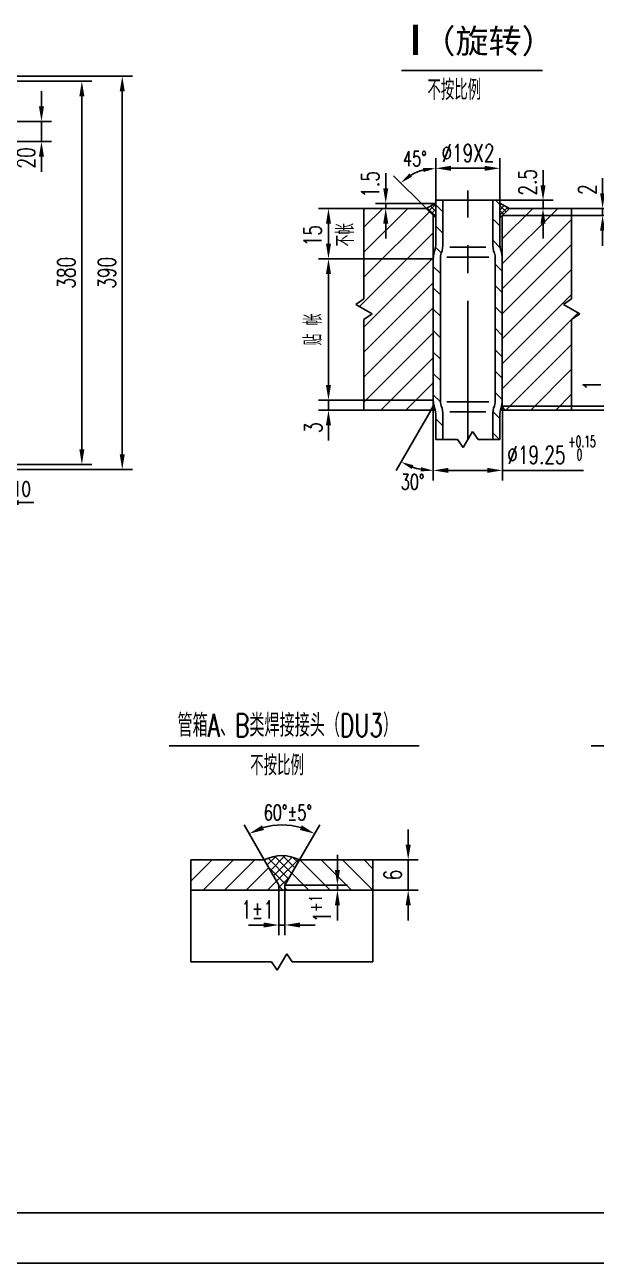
# Model space of a CAD drawing. Extents: x -330 to 591, y 748 to 1407.
# Drawn here: x 57.7 to 170.9, y 748.1 to 993.6 of the extents above; entities that cross this region are included whole.
import ezdxf

# ---------------------------------------------------------------- set-up
doc = ezdxf.new("R2010")
doc.units = 0
doc.header["$LTSCALE"] = 11
doc.header["$MEASUREMENT"] = 0
doc.linetypes.add('CENTER', pattern=[2, 1.25, -0.25, 0.25, -0.25])
doc.layers.get('0').update_dxf_attribs({"color": 1, "linetype": 'CONTINUOUS'})
doc.layers.get('DEFPOINTS').update_dxf_attribs({"linetype": 'CONTINUOUS'})
doc.layers.add('1', color=1, linetype='CONTINUOUS')
doc.layers.add('6', color=1, linetype='CENTER')
doc.styles.add('HZTXT', font='romans.shx', dxfattribs={"width": 0.7, "bigfont": 'hzj.shx'})
doc.styles.get("Standard").update_dxf_attribs({"font": 'SimSun.ttf', "width": 0.7})
doc.dimstyles.get("Standard").update_dxf_attribs({"dimtxt": 0.18, "dimasz": 0.18, "dimexe": 0.18, "dimexo": 0.0625, "dimgap": 0.09, "dimtad": 0, "dimtih": 1, "dimtoh": 1, "dimdec": 4, "dimzin": 0, "dimdsep": 46, "dimtxsty": 'Standard', "dimcen": 0.09, "dimadec": 0, "dimazin": 0, "dimtfac": 1, "dimtdec": 4, "dimtofl": 0, "dimtmove": 0, "dimatfit": 3, "dimfxl": 0, "dimtolj": 1, "dimtzin": 0, "dimarcsym": 0})
doc.dimstyles.new('STANDARD$2', dxfattribs={"dimtxt": 3.5, "dimasz": 3, "dimexe": 2, "dimexo": 0, "dimgap": 1.3, "dimtad": 1, "dimtih": 1, "dimtoh": 1, "dimdec": 4, "dimlfac": 4, "dimdsep": 46, "dimtxsty": 'HZTXT', "dimcen": 0.1, "dimclrd": 4, "dimclre": 4, "dimclrt": 256, "dimadec": 0, "dimazin": 0, "dimtfac": 0.571429, "dimtdec": 4, "dimtix": 1, "dimtmove": 2, "dimatfit": 3, "dimfxl": 0, "dimtvp": 2, "dimtolj": 1, "dimtzin": 0, "dimlwd": -1, "dimlwe": -1, "dimarcsym": 0})

# ---------------------------------------------------------------- blocks, each defined once
blk = doc.blocks.new('*D103')
at = {"layer": '1', "color": 4, "lineweight": -2}
for p, q in [((133.62, 831.02), (133.62, 834.02)), ((126.69, 828.02), (135.62, 828.02)), ((133.62, 828.02), (133.62, 822.02)), ((126.69, 822.02), (135.62, 822.02)), ((133.62, 819.02), (133.62, 816.02))]:
    blk.add_line(p, q, dxfattribs=at)
at = {"layer": '1', "color": 4}
for points in [[(133.12, 831.02), (134.12, 831.02), (133.62, 828.02)], [(133.12, 819.02), (134.12, 819.02), (133.62, 822.02)]]:
    blk.add_solid(points, dxfattribs=at)
at = {"layer": 'DEFPOINTS', "color": 0}
for p in [(126.64, 828.02), (126.64, 822.02), (133.62, 822.02)]:
    blk.add_point(p, dxfattribs=at)
at = {"layer": '1', "color": 4, "insert": (130.57, 825.02), "char_height": 3.5, "attachment_point": 5, "rotation": 90, "style": 'HZTXT'}
blk.add_mtext('\\A1;6', dxfattribs=at)
blk = doc.blocks.new('*D102')
at = {"layer": '1', "color": 4, "lineweight": -2}
for p, q in [((119.6, 826.02), (119.6, 829.02)), ((109.26, 823.02), (121.6, 823.02)), ((119.6, 823.02), (119.6, 822.02)), ((118.49, 822.02), (121.6, 822.02)), ((119.6, 819.02), (119.6, 816.02))]:
    blk.add_line(p, q, dxfattribs=at)
at = {"layer": '1', "color": 4}
for points in [[(119.1, 826.02), (120.1, 826.02), (119.6, 823.02)], [(119.1, 819.02), (120.1, 819.02), (119.6, 822.02)]]:
    blk.add_solid(points, dxfattribs=at)
at = {"layer": 'DEFPOINTS', "color": 0}
for p in [(109.21, 823.02), (118.44, 822.02), (119.6, 822.02)]:
    blk.add_point(p, dxfattribs=at)
at = {"layer": '1', "color": 4, "insert": (116.57, 816.67), "char_height": 3.5, "attachment_point": 5, "rotation": 90, "style": 'HZTXT'}
blk.add_mtext('\\A1;1', dxfattribs=at)
blk = doc.blocks.new('*D101')
at = {"layer": '1', "color": 4, "lineweight": -2}
for p, q in [((108.01, 821.97), (108.01, 813.11)), ((109.21, 821.97), (109.21, 813.11)), ((105.01, 815.11), (102.01, 815.11)), ((108.01, 815.11), (109.21, 815.11)), ((112.21, 815.11), (115.21, 815.11))]:
    blk.add_line(p, q, dxfattribs=at)
at = {"layer": '1', "color": 4}
for points in [[(105.01, 815.61), (105.01, 814.61), (108.01, 815.11)], [(112.21, 815.61), (112.21, 814.61), (109.21, 815.11)]]:
    blk.add_solid(points, dxfattribs=at)
at = {"layer": 'DEFPOINTS', "color": 0}
for p in [(108.01, 822.02), (109.21, 822.02), (109.21, 815.11)]:
    blk.add_point(p, dxfattribs=at)
at = {"layer": '1', "color": 4, "insert": (103.79, 818.16), "char_height": 3.5, "attachment_point": 5, "style": 'HZTXT'}
blk.add_mtext('\\A1;1%%P1', dxfattribs=at)
blk = doc.blocks.new('*D97')
at = {"layer": '1', "color": 4}
for p, q in [((105.1, 828.06), (101.12, 834.96)), ((112.12, 828.06), (116.11, 834.96))]:
    blk.add_line(p, q, dxfattribs=at)
blk.add_arc((108.61, 821.98), 12.99, 73.2647, 106.7353, dxfattribs=at)
for points in [[(105.07, 833.96), (104.67, 834.87), (102.12, 833.22)], [(112.55, 834.87), (112.15, 833.96), (115.11, 833.22)]]:
    blk.add_solid(points, dxfattribs=at)
at = {"layer": 'DEFPOINTS', "color": 0}
for p in [(106.36, 834.77), (105.12, 828.02), (112.1, 828.02), (108.01, 823.02), (109.21, 823.02)]:
    blk.add_point(p, dxfattribs=at)
at = {"layer": '1', "color": 4, "insert": (109.78, 837.42), "char_height": 3, "attachment_point": 5, "style": 'HZTXT'}
blk.add_mtext('\\A1;60%%D%%P5%%D', dxfattribs=at)
blk = doc.blocks.new('*D85')
at = {"layer": '1', "color": 4}
for p, q in [((138.11, 917.16), (131.21, 905.2)), ((138.6, 917.95), (138.6, 903.22))]:
    blk.add_line(p, q, dxfattribs=at)
blk.add_arc((138.6, 918), 12.78, 251.223, 258.777, dxfattribs=at)
for points in [[(134.31, 905.52), (134.66, 906.28), (132.21, 906.93)], [(136.15, 905.88), (136.07, 905.05), (138.6, 905.22)]]:
    blk.add_solid(points, dxfattribs=at)
at = {"layer": 'DEFPOINTS', "color": 0}
for p in [(138.6, 955.8), (138.14, 917.2), (138.6, 918), (138.6, 918), (136.38, 905.42)]:
    blk.add_point(p, dxfattribs=at)
at = {"layer": '1', "color": 4, "insert": (134.5, 902.98), "char_height": 3, "attachment_point": 5, "style": 'HZTXT'}
blk.add_mtext('\\A1;30°', dxfattribs=at)
blk = doc.blocks.new('*D83')
at = {"layer": '1', "color": 4, "lineweight": -2}
for p, q in [((138.55, 947.2), (115.83, 947.2)), ((117.83, 922.2), (117.83, 944.2)), ((138.55, 919.2), (115.83, 919.2))]:
    blk.add_line(p, q, dxfattribs=at)
at = {"layer": '1', "color": 4}
for points in [[(117.33, 944.2), (118.33, 944.2), (117.83, 947.2)], [(117.33, 922.2), (118.33, 922.2), (117.83, 919.2)]]:
    blk.add_solid(points, dxfattribs=at)
at = {"layer": 'DEFPOINTS', "color": 0}
for p in [(117.83, 947.2), (138.6, 947.2), (138.6, 919.2)]:
    blk.add_point(p, dxfattribs=at)
at = {"layer": '1', "color": 4, "insert": (114.78, 933.2), "char_height": 3.5, "attachment_point": 5, "rotation": 90, "style": 'HZTXT'}
blk.add_mtext('\\A1;贴 帐', dxfattribs=at)
blk = doc.blocks.new('*D82')
at = {"layer": '1', "color": 4}
for p, q in [((51.45, 982.44), (70.98, 982.44)), ((68.98, 979.44), (68.98, 909.44)), ((51.45, 906.44), (70.98, 906.44))]:
    blk.add_line(p, q, dxfattribs=at)
for points in [[(68.48, 979.44), (69.48, 979.44), (68.98, 982.44)], [(68.48, 909.44), (69.48, 909.44), (68.98, 906.44)]]:
    blk.add_solid(points, dxfattribs=at)
at = {"layer": 'DEFPOINTS', "color": 0}
for p in [(51.45, 982.44), (51.45, 906.44), (68.98, 906.44)]:
    blk.add_point(p, dxfattribs=at)
at = {"layer": '1', "color": 4, "insert": (65.93, 944.44), "char_height": 3.5, "attachment_point": 5, "rotation": 90, "style": 'HZTXT'}
blk.add_mtext('\\A1;380', dxfattribs=at)
blk = doc.blocks.new('*D81')
at = {"layer": '1', "color": 4}
for p, q in [((53.45, 983.44), (78.98, 983.44)), ((76.98, 980.44), (76.98, 908.44)), ((53.45, 905.44), (78.98, 905.44))]:
    blk.add_line(p, q, dxfattribs=at)
for points in [[(76.48, 980.44), (77.48, 980.44), (76.98, 983.44)], [(76.48, 908.44), (77.48, 908.44), (76.98, 905.44)]]:
    blk.add_solid(points, dxfattribs=at)
at = {"layer": 'DEFPOINTS', "color": 0}
for p in [(53.45, 983.44), (53.45, 905.44), (76.98, 905.44)]:
    blk.add_point(p, dxfattribs=at)
at = {"layer": '1', "color": 4, "insert": (73.93, 944.44), "char_height": 3.5, "attachment_point": 5, "rotation": 90, "style": 'HZTXT'}
blk.add_mtext('\\A1;390', dxfattribs=at)
blk = doc.blocks.new('*D80')
at = {"layer": '1', "color": 4, "lineweight": -2}
for p, q in [((117.83, 922.2), (117.83, 925.2)), ((117.83, 919.2), (117.83, 917.2)), ((124.81, 917.2), (115.83, 917.2)), ((117.83, 914.2), (117.83, 911.2))]:
    blk.add_line(p, q, dxfattribs=at)
at = {"layer": '1', "color": 4}
for points in [[(117.33, 922.2), (118.33, 922.2), (117.83, 919.2)], [(117.33, 914.2), (118.33, 914.2), (117.83, 917.2)]]:
    blk.add_solid(points, dxfattribs=at)
at = {"layer": 'DEFPOINTS', "color": 0}
for p in [(138.6, 919.2), (117.83, 917.2), (124.86, 917.2)]:
    blk.add_point(p, dxfattribs=at)
at = {"layer": '1', "color": 4, "insert": (114.81, 913.72), "char_height": 3.5, "attachment_point": 5, "rotation": 90, "style": 'HZTXT'}
blk.add_mtext('\\A1;3', dxfattribs=at)
blk = doc.blocks.new('_DOTSMALL')
at = {"color": 0, "linetype": 'ByBlock', "const_width": 0.5}
blk.add_lwpolyline([(-0.0625, 0, 1), (0.0625, 0, 1)], format="xyb", close=True, dxfattribs=at)
blk = doc.blocks.new('*D79')
at = {"layer": '1', "color": 4, "lineweight": -2}
for p, q in [((51.45, 906.44), (51.45, 897.37)), ((53.45, 905.44), (53.45, 897.37)), ((51.45, 898.87), (48.45, 898.87)), ((53.45, 898.87), (51.45, 898.87)), ((56.45, 898.87), (59.45, 898.87))]:
    blk.add_line(p, q, dxfattribs=at)
at = {"layer": '1', "color": 4}
blk.add_solid([(56.45, 899.37), (56.45, 898.37), (53.45, 898.87)], dxfattribs=at)
at = {"layer": 'DEFPOINTS', "color": 0}
for p in [(51.45, 906.44), (53.45, 905.44), (51.45, 898.87)]:
    blk.add_point(p, dxfattribs=at)
at = {"layer": '1', "color": 4, "lineweight": -2, "xscale": 3, "yscale": 3, "zscale": 3}
blk.add_blockref('_DOTSMALL', (51.45, 898.87), dxfattribs=at)
at = {"layer": '1', "color": 4, "insert": (57.05, 901.57), "char_height": 3, "attachment_point": 5, "style": 'HZTXT'}
blk.add_mtext('\\A1;10', dxfattribs=at)
blk = doc.blocks.new('*D76')
at = {"layer": '1', "color": 4, "lineweight": -2}
for p, q in [((173.05, 921), (173.05, 924)), ((152.32, 918), (175.05, 918)), ((166.05, 917.2), (175.05, 917.2)), ((173.05, 917.2), (173.05, 918)), ((173.05, 914.2), (173.05, 911.2))]:
    blk.add_line(p, q, dxfattribs=at)
at = {"layer": '1', "color": 4}
for points in [[(172.55, 921), (173.55, 921), (173.05, 918)], [(172.55, 914.2), (173.55, 914.2), (173.05, 917.2)]]:
    blk.add_solid(points, dxfattribs=at)
at = {"layer": 'DEFPOINTS', "color": 0}
for p in [(152.27, 918), (166, 917.2), (173.05, 918)]:
    blk.add_point(p, dxfattribs=at)
at = {"layer": '1', "color": 4, "insert": (170, 922.14), "char_height": 3.5, "attachment_point": 5, "rotation": 90, "style": 'HZTXT'}
blk.add_mtext('\\A1;1', dxfattribs=at)
blk = doc.blocks.new('*D75')
at = {"layer": '1', "color": 4, "lineweight": -2}
for p, q in [((138.6, 917.95), (138.6, 903.25)), ((152.27, 917.95), (152.27, 903.25)), ((141.6, 905.25), (149.27, 905.25))]:
    blk.add_line(p, q, dxfattribs=at)
at = {"layer": '1', "color": 4}
for points in [[(141.6, 905.75), (141.6, 904.75), (138.6, 905.25)], [(149.27, 905.75), (149.27, 904.75), (152.27, 905.25)]]:
    blk.add_solid(points, dxfattribs=at)
at = {"layer": 'DEFPOINTS', "color": 0}
for p in [(138.6, 918), (152.27, 918), (152.27, 905.25)]:
    blk.add_point(p, dxfattribs=at)
at = {"layer": '1', "color": 4, "insert": (159.02, 908.33), "char_height": 3.5, "attachment_point": 5, "style": 'HZTXT'}
blk.add_mtext('\\A1;%%C19.25', dxfattribs=at)
blk = doc.blocks.new('*D74')
at = {"layer": '1', "color": 4, "lineweight": -2}
for p, q in [((124.81, 957.2), (115.83, 957.2)), ((117.83, 950.2), (117.83, 954.2))]:
    blk.add_line(p, q, dxfattribs=at)
at = {"layer": '1', "color": 4}
for points in [[(117.33, 954.2), (118.33, 954.2), (117.83, 957.2)], [(117.33, 950.2), (118.33, 950.2), (117.83, 947.2)]]:
    blk.add_solid(points, dxfattribs=at)
at = {"layer": 'DEFPOINTS', "color": 0}
for p in [(117.83, 957.2), (124.86, 957.2), (138.6, 947.2)]:
    blk.add_point(p, dxfattribs=at)
at = {"layer": '1', "color": 4, "insert": (121.17, 951.98), "char_height": 3.5, "attachment_point": 5, "rotation": 90, "style": 'HZTXT'}
blk.add_mtext('\\A1;不帐', dxfattribs=at)
blk = doc.blocks.new('*D73')
at = {"layer": '1', "color": 4}
for p, q in [((60.98, 977.44), (60.98, 980.44)), ((43.45, 974.44), (62.98, 974.44)), ((60.98, 970.44), (60.98, 974.44)), ((43.45, 970.44), (62.98, 970.44)), ((60.98, 967.44), (60.98, 964.44))]:
    blk.add_line(p, q, dxfattribs=at)
for points in [[(60.48, 977.44), (61.48, 977.44), (60.98, 974.44)], [(60.48, 967.44), (61.48, 967.44), (60.98, 970.44)]]:
    blk.add_solid(points, dxfattribs=at)
at = {"layer": 'DEFPOINTS', "color": 0}
for p in [(43.45, 974.44), (60.98, 974.44), (43.45, 970.44)]:
    blk.add_point(p, dxfattribs=at)
at = {"layer": '1', "color": 4, "insert": (57.93, 967.21), "char_height": 3.5, "attachment_point": 5, "rotation": 90, "style": 'HZTXT'}
blk.add_mtext('\\A1;20', dxfattribs=at)
blk = doc.blocks.new('*D71')
at = {"layer": '1', "color": 4, "lineweight": -2}
for p, q in [((139.1, 965.2), (139.1, 967.15)), ((148.77, 965.15), (142.1, 965.15)), ((151.77, 958.85), (151.77, 967.15))]:
    blk.add_line(p, q, dxfattribs=at)
at = {"layer": '1', "color": 4}
for points in [[(142.1, 965.65), (142.1, 964.65), (139.1, 965.15)], [(148.77, 965.65), (148.77, 964.65), (151.77, 965.15)]]:
    blk.add_solid(points, dxfattribs=at)
at = {"layer": 'DEFPOINTS', "color": 0}
for p in [(139.1, 965.15), (139.1, 965.15), (151.77, 958.8)]:
    blk.add_point(p, dxfattribs=at)
at = {"layer": '1', "color": 4, "insert": (145.47, 968.18), "char_height": 3.5, "attachment_point": 5, "style": 'HZTXT'}
blk.add_mtext('\\A1;%%C19X2', dxfattribs=at)
blk = doc.blocks.new('*D70')
at = {"layer": '1', "color": 4, "lineweight": -2}
for p, q in [((172.13, 960.2), (172.13, 963.2)), ((152.32, 955.8), (174.13, 955.8)), ((166.05, 957.2), (174.13, 957.2)), ((172.13, 955.8), (172.13, 957.2)), ((172.13, 952.8), (172.13, 949.8))]:
    blk.add_line(p, q, dxfattribs=at)
at = {"layer": '1', "color": 4}
for points in [[(171.63, 960.2), (172.63, 960.2), (172.13, 957.2)], [(171.63, 952.8), (172.63, 952.8), (172.13, 955.8)]]:
    blk.add_solid(points, dxfattribs=at)
at = {"layer": 'DEFPOINTS', "color": 0}
for p in [(152.27, 955.8), (166, 957.2), (172.13, 957.2)]:
    blk.add_point(p, dxfattribs=at)
at = {"layer": '1', "color": 4, "insert": (169.08, 960.93), "char_height": 3.5, "attachment_point": 5, "rotation": 90, "style": 'HZTXT'}
blk.add_mtext('\\A1;2', dxfattribs=at)
blk = doc.blocks.new('*D69')
at = {"layer": '1', "color": 4}
for p, q in [((139.1, 958.25), (139.1, 967.15)), ((137.16, 957.24), (130.73, 963.68))]:
    blk.add_line(p, q, dxfattribs=at)
blk.add_arc((139.1, 955.3), 9.84, 104.5951, 120.4049, dxfattribs=at)
for points in [[(136.57, 965.24), (136.67, 964.41), (139.1, 965.15)], [(134.37, 963.46), (133.86, 964.12), (132.14, 962.26)]]:
    blk.add_solid(points, dxfattribs=at)
at = {"layer": 'DEFPOINTS', "color": 0}
for p in [(134.18, 963.83), (139.1, 958.2), (137.2, 957.2), (139.1, 955.3), (139.1, 950.32)]:
    blk.add_point(p, dxfattribs=at)
at = {"layer": '1', "color": 4, "insert": (134.95, 967.07), "char_height": 3, "attachment_point": 5, "style": 'HZTXT'}
blk.add_mtext('\\A1;45°', dxfattribs=at)
blk = doc.blocks.new('*D68')
at = {"layer": '1', "color": 4, "lineweight": -2}
for p, q in [((129.17, 961.2), (129.17, 964.2)), ((139.05, 958.2), (127.17, 958.2)), ((129.17, 958.2), (129.17, 957.2)), ((128.87, 957.2), (131.17, 957.2)), ((129.17, 954.2), (129.17, 951.2))]:
    blk.add_line(p, q, dxfattribs=at)
at = {"layer": '1', "color": 4}
for points in [[(128.67, 961.2), (129.67, 961.2), (129.17, 958.2)], [(128.67, 954.2), (129.67, 954.2), (129.17, 957.2)]]:
    blk.add_solid(points, dxfattribs=at)
at = {"layer": 'DEFPOINTS', "color": 0}
for p in [(139.1, 958.2), (128.82, 957.2), (129.17, 957.2)]:
    blk.add_point(p, dxfattribs=at)
at = {"layer": '1', "color": 4, "insert": (126.12, 961.97), "char_height": 3.5, "attachment_point": 5, "rotation": 90, "style": 'HZTXT'}
blk.add_mtext('\\A1;1.5', dxfattribs=at)
blk = doc.blocks.new('*D67')
at = {"layer": '1', "color": 4, "lineweight": -2}
for p, q in [((160.33, 961.8), (160.33, 964.8)), ((151.82, 958.8), (162.33, 958.8)), ((160.33, 958.8), (160.33, 957.2)), ((157.35, 957.2), (162.33, 957.2)), ((160.33, 954.2), (160.33, 951.2))]:
    blk.add_line(p, q, dxfattribs=at)
at = {"layer": '1', "color": 4}
for points in [[(159.83, 961.8), (160.83, 961.8), (160.33, 958.8)], [(159.83, 954.2), (160.83, 954.2), (160.33, 957.2)]]:
    blk.add_solid(points, dxfattribs=at)
at = {"layer": 'DEFPOINTS', "color": 0}
for p in [(151.77, 958.8), (157.3, 957.2), (160.33, 957.2)]:
    blk.add_point(p, dxfattribs=at)
at = {"layer": '1', "color": 4, "insert": (157.28, 962.37), "char_height": 3.5, "attachment_point": 5, "rotation": 90, "style": 'HZTXT'}
blk.add_mtext('\\A1;2.5', dxfattribs=at)

msp = doc.modelspace()

# ---------------------------------------------------------------- hatches: boundary and pattern name
at = {"layer": '1'}
h = msp.add_hatch(dxfattribs=at)
h.set_pattern_fill('_U', color=0, scale=0.7, angle=45, style=0, double=1, pattern_type=0)
h.set_pattern_definition([(45, (-202.1867, 483.1404), (-0.49497475, 0.49497475), []), (135, (-202.1867, 483.1404), (-0.49497475, -0.49497475), [])])
h.paths.add_polyline_path([(139.099326, 958.204774), (137.199326, 957.204774), (139.099326, 955.304774)])
h.paths.add_polyline_path([(151.765326, 958.204774), (151.765326, 955.304774), (153.665326, 957.204774)])
h = msp.add_hatch(dxfattribs=at)
h.set_pattern_fill('_U', color=0, scale=3, angle=315, style=0, pattern_type=0)
h.set_pattern_definition([(315, (-219.0716, 497.2566), (2.12132, 2.12132), [])])
h.paths.add_polyline_path([(138.599326, 919.204774, 0.0796431852), (138.849326, 917.645229, -0.0796431852), (139.099326, 916.085685), (139.099326, 911.378641), (140.499326, 911.378641), (140.499326, 916.085685, 0.0796431852), (140.179177, 918.082833, -0.0796431852), (139.999326, 919.204774), (139.999326, 947.204774, -0.0796431852), (140.179177, 948.326715, 0.0796431852), (140.499326, 950.323864), (140.499326, 958.804774), (139.099326, 958.804774), (139.099326, 950.323864, -0.0796431852), (138.849326, 948.764319, 0.0796431852), (138.599326, 947.204774)])
h.paths.add_polyline_path([(152.265326, 947.204774, 0.0796431852), (152.015326, 948.764319, -0.0796431852), (151.765326, 950.323864), (151.765326, 958.804774), (150.365326, 958.804774), (150.365326, 950.323864, 0.0796431852), (150.685475, 948.326715, -0.0796431852), (150.865326, 947.204774), (150.865326, 919.204774, -0.0796431852), (150.685475, 918.082833, 0.0796431852), (150.365326, 916.085685), (150.365326, 911.378641), (151.765326, 911.378641), (151.765326, 916.085685, -0.0796431852), (152.015326, 917.645229, 0.0796431852), (152.265326, 919.204774)])
h = msp.add_hatch(dxfattribs=at)
h.set_pattern_fill('_U', color=0, scale=3.5, angle=45, style=0, pattern_type=0)
h.set_pattern_definition([(45, (-390.3467, 453.0874), (-2.474874, 2.474874), [])])
h.paths.add_polyline_path([(138.599326, 955.804774), (137.199326, 957.204774), (124.86267, 957.204774), (124.86267, 939.257216), (123.255354, 938.143349), (126.469987, 936.2662), (124.86267, 935.152333), (124.86267, 917.204774), (138.137446, 917.204774), (138.599326, 918.004774)])
h.paths.add_polyline_path([(152.265326, 918.004774), (152.727206, 917.204774), (166.001981, 917.204774), (166.001981, 935.152333), (167.609298, 936.2662), (164.394665, 938.143349), (166.001981, 939.257216), (166.001981, 957.204774), (153.665326, 957.204774), (152.265326, 955.804774)])
h = msp.add_hatch(dxfattribs=at)
h.set_pattern_fill('_U', color=0, scale=3, angle=45, style=0, pattern_type=0)
h.set_pattern_definition([(45, (-238.0675, 53.9334), (-2.12132, 2.12132), [])])
h.paths.add_polyline_path([(105.124842, 828.016305), (90.579157, 828.016305), (90.579157, 822.016305), (108.011593, 822.016305), (108.011593, 823.016305)])
h = msp.add_hatch(dxfattribs=at)
h.set_pattern_fill('_U', color=0, scale=1.2, angle=45, style=0, double=1, pattern_type=0)
h.set_pattern_definition([(45, (-238.0675, 48.8167), (-0.8485281, 0.8485281), []), (135, (-238.0675, 48.8167), (-0.8485281, -0.8485281), [])])
h.paths.add_polyline_path([(105.124842, 828.016305), (108.011593, 823.016305), (108.011593, 822.016305), (109.211593, 822.016305), (109.211593, 823.016305), (112.098344, 828.016305, 0.2465392805)])
h = msp.add_hatch(dxfattribs=at)
h.set_pattern_fill('_U', color=0, scale=3, angle=315, style=0, pattern_type=0)
h.set_pattern_definition([(315, (-238.0675, 53.9334), (2.12132, 2.12132), [])])
h.paths.add_polyline_path([(126.644029, 828.016305), (112.098344, 828.016305), (109.211593, 823.016305), (109.211593, 822.016305), (126.644029, 822.016305)])

# ---------------------------------------------------------------- linework, layer by layer
at = {"layer": '1', "color": 0}
for p, q in [((132.30673, 984.570394), (160.197779, 984.570394)), ((137.199326, 957.204774), (139.099326, 958.204774)), ((139.099326, 950.323864), (139.099326, 958.804774)), ((139.099326, 958.804774), (151.765326, 958.804774)), ((140.499326, 950.323864), (140.499326, 958.804774)), ((150.365326, 950.323864), (150.365326, 958.804774)), ((151.765326, 950.323864), (151.765326, 958.804774)), ((153.665326, 957.204774), (151.765326, 958.204774)), ((124.86267, 939.257216), (124.86267, 957.204774)), ((124.86267, 957.204774), (137.199326, 957.204774)), ((139.099326, 955.304774), (137.199326, 957.204774)), ((138.599326, 918.004774), (138.599326, 955.804774)), ((151.765326, 955.304774), (153.665326, 957.204774)), ((152.265326, 918.004774), (152.265326, 955.804774)), ((166.001981, 957.204774), (153.665326, 957.204774)), ((166.001981, 939.257216), (166.001981, 957.204774)), ((141.866572, 949.523767), (145.432326, 949.523767)), ((148.99808, 949.523767), (145.432326, 949.523767)), ((139.999326, 947.204774), (139.999326, 919.204774)), ((141.288364, 947.560373), (145.432326, 947.560373)), ((149.576287, 947.560373), (145.432326, 947.560373)), ((150.865326, 947.204774), (150.865326, 919.204774)), ((124.86267, 939.257216), (123.255354, 938.143349)), ((123.255354, 938.143349), (126.469987, 936.2662)), ((166.001981, 939.257216), (164.394665, 938.143349)), ((164.394665, 938.143349), (167.609298, 936.2662)), ((124.86267, 935.152333), (126.469987, 936.2662)), ((166.001981, 935.152333), (167.609298, 936.2662)), ((124.86267, 917.204774), (124.86267, 935.152333)), ((166.001981, 917.204774), (166.001981, 935.152333)), ((141.288364, 918.849176), (145.432326, 918.849176)), ((149.576287, 918.849176), (145.432326, 918.849176)), ((124.86267, 917.204774), (138.972203, 917.204774)), ((138.599326, 918.004774), (138.137446, 917.204774)), ((138.599326, 918.004774), (138.745782, 918.004774)), ((139.099326, 916.085685), (139.099326, 911.378641)), ((140.499326, 911.378641), (140.499326, 916.085685)), ((141.866572, 916.885782), (145.432326, 916.885782)), ((148.99808, 916.885782), (145.432326, 916.885782)), ((150.365326, 911.378641), (150.365326, 916.085685)), ((151.765326, 916.085685), (151.765326, 911.378641)), ((166.001981, 917.204774), (151.892449, 917.204774)), ((152.265326, 918.004774), (152.118869, 918.004774)), ((152.265326, 918.004774), (152.727206, 917.204774)), ((139.099326, 911.378641), (143.379884, 911.378641)), ((143.379884, 911.378641), (144.493751, 909.771324)), ((146.3709, 912.985957), (144.493751, 909.771324)), ((147.484767, 911.378641), (146.3709, 912.985957)), ((147.484767, 911.378641), (151.765326, 911.378641)), ((152.375941, 905.253112), (168.376255, 905.253112)), ((86.28397, 850.634599), (135.793334, 850.634599)), ((169.839218, 850.634599), (213.858121, 850.634599)), ((90.579157, 828.016305), (90.579157, 807.787817)), ((90.579157, 828.016305), (105.124842, 828.016305)), ((108.011593, 823.016305), (105.124842, 828.016305)), ((109.211593, 823.016305), (112.098344, 828.016305)), ((112.098344, 828.016305), (126.644029, 828.016305)), ((126.644029, 828.016305), (126.644029, 807.787817)), ((108.011593, 823.016305), (108.011593, 822.016305)), ((109.211593, 823.016305), (109.211593, 822.016305)), ((90.579157, 822.016305), (126.644029, 822.016305)), ((109.550168, 809.395134), (107.673019, 806.180501)), ((110.664034, 807.787817), (109.550168, 809.395134)), ((106.559152, 807.787817), (90.579157, 807.787817)), ((106.559152, 807.787817), (107.673019, 806.180501)), ((126.644029, 807.787817), (110.664034, 807.787817)), ((581.319001, 758.050472), (-304.680999, 758.050472)), ((591.319001, 748.050472), (-329.680999, 748.050472))]:
    msp.add_line(p, q, dxfattribs=at)
for centre, radius, start, end in [((134.109965, 950.323864), 4.98936, 341.78557316, 0), ((134.109965, 950.323864), 6.38936, 341.78557316, 0), ((156.754686, 950.323864), 6.38936, 180, 198.21442684), ((156.754686, 950.323864), 4.98936, 180, 198.21442684), ((143.588686, 947.204774), 4.98936, 161.78557316, 180), ((143.588686, 947.204774), 3.58936, 161.78557316, 180), ((147.275965, 947.204774), 3.58936, 0, 18.21442684), ((147.275965, 947.204774), 4.98936, 0, 18.21442684), ((143.588686, 919.204774), 4.98936, 180, 198.21442684), ((143.588686, 919.204774), 3.58936, 180, 198.21442684), ((147.275965, 919.204774), 3.58936, 341.78557316, 360), ((147.275965, 919.204774), 4.98936, 341.78557316, 360), ((134.109965, 916.085685), 4.98936, 0, 18.21442684), ((134.109965, 916.085685), 6.38936, 0, 18.21442684), ((156.754686, 916.085685), 6.38936, 161.78557316, 180), ((156.754686, 916.085685), 4.98936, 161.78557316, 180), ((108.611593, 821.374725), 7.501202, 62.30105756, 117.69894244)]:
    msp.add_arc(centre, radius, start, end, dxfattribs=at)
at = {"layer": '6', "color": 0, "ltscale": 2}
msp.add_line((145.432326, 911.378641), (145.432326, 960.779694), dxfattribs=at)

# ---------------------------------------------------------------- texts
at = {"layer": '1', "color": 0, "width": 1.2}
msp.add_text('Ⅰ', height=6, dxfattribs=at).set_placement((130.160554, 987.618829))
at = {"layer": '1', "color": 0}
msp.add_text('（旋转）', height=4.8, dxfattribs=at).set_placement((136.435111, 987.971545))
at = {"layer": '1', "color": 0, "style": 'HZTXT'}
for s, height, width, p in [('不按比例', 4, 0.7, (137.432293, 978.707672)), ('+0.15', 2.2, 0.6, (165.323161, 909.885722)), ('0', 2.2, 0.6, (166.968524, 907.280329)), ('管箱A、B类焊接接头（DU3）', 4.5, 0.7, (87.922126, 852.450708)), ('不按比例', 4, 0.7, (102.32736, 844.771877))]:
    msp.add_text(s, height=height, dxfattribs=dict(at, width=width)).set_placement(p)
at = {"layer": '1', "color": 0, "style": 'HZTXT', "width": 0.7}
for s, height, p in [('15', 3.5, (116.441521, 949.680801)), ('+1', 2.5, (116.528104, 817.684856))]:
    msp.add_text(s, height=height, rotation=90, dxfattribs=at).set_placement(p)

# ---------------------------------------------------------------- dimensions: what is measured, and where the dimension line sits
at = {"layer": '1', "color": 0}
for base, p1, p2, text, override, picture, middle in [((68.979775, 906.439111), (51.448017, 982.439111), (51.448017, 906.439111), '380', {"dimtxt": 3.5, "dimasz": 3, "dimexe": 2, "dimexo": 0, "dimgap": 1.3, "dimtad": 1, "dimtih": 0, "dimtoh": 0, "dimlfac": 5, "dimzin": 8, "dimtxsty": 'HZTXT', "dimcen": 0.1, "dimclrd": 4, "dimclre": 4, "dimclrt": 4, "dimtfac": 0.571429, "dimtix": 1, "dimtofl": 1, "dimtmove": 2, "dimtvp": 2, "dimlwd": 65535, "dimlwe": 65535}, '*D82', (65.929775, 944.439111)), ((76.979775, 905.439111), (53.448017, 983.439111), (53.448017, 905.439111), '390', {"dimtxt": 3.5, "dimasz": 3, "dimexe": 2, "dimexo": 0, "dimgap": 1.3, "dimtad": 1, "dimtih": 0, "dimtoh": 0, "dimlfac": 5, "dimzin": 8, "dimtxsty": 'HZTXT', "dimcen": 0, "dimclrd": 4, "dimclre": 4, "dimclrt": 4, "dimtfac": 0.571429, "dimtix": 1, "dimtofl": 1, "dimtmove": 2, "dimtvp": 2, "dimlwd": 65535, "dimlwe": 65535}, '*D81', (73.929775, 944.439111)), ((117.829881, 947.204774), (138.599326, 919.204774), (138.599326, 947.204774), '贴 帐', {"dimtxt": 3.5, "dimasz": 3, "dimexe": 2, "dimexo": 0.05, "dimgap": 1.3, "dimtad": 1, "dimtih": 0, "dimtoh": 0, "dimzin": 8, "dimtxsty": 'HZTXT', "dimcen": 0.1, "dimclrd": 4, "dimclre": 4, "dimclrt": 4, "dimtfac": 0.571429, "dimtix": 1, "dimtofl": 1, "dimtmove": 1, "dimtvp": 2}, '*D83', (114.779881, 933.204774))]:
    dim = msp.add_linear_dim(base=base, p1=p1, p2=p2, angle=90, text=text, dimstyle='Standard', override=override, dxfattribs=at)
    dim.commit()
    dim.dimension.update_dxf_attribs({"geometry": picture, "text_midpoint": middle})
for base, p1, p2, angle, override, picture, middle in [((60.979775, 974.439111), (43.448017, 970.439111), (43.448017, 974.439111), 90, {"dimtxt": 3.5, "dimasz": 3, "dimexe": 2, "dimexo": 0, "dimgap": 1.3, "dimtad": 1, "dimtih": 0, "dimtoh": 0, "dimlfac": 5, "dimzin": 8, "dimtxsty": 'HZTXT', "dimcen": 0, "dimclrd": 4, "dimclre": 4, "dimclrt": 4, "dimtfac": 0.571429, "dimtix": 1, "dimtofl": 1, "dimtmove": 2, "dimtvp": 2, "dimlwd": 65535, "dimlwe": 65535}, '*D73', (57.929775, 967.210397)), ((51.448017, 898.872026), (53.448017, 905.439111), (51.448017, 906.439111), 180, {"dimtxt": 3, "dimasz": 3, "dimexe": 1.5, "dimexo": 0, "dimgap": 1.2, "dimtad": 1, "dimtih": 0, "dimtoh": 0, "dimlfac": 5, "dimzin": 8, "dimtxsty": 'HZTXT', "dimblk2": 'DOTSMALL', "dimsah": 1, "dimcen": 0.1, "dimclrd": 4, "dimclre": 4, "dimclrt": 4, "dimtfac": 0.571429, "dimtix": 1, "dimtofl": 1, "dimtmove": 2, "dimtvp": 2}, '*D79', (57.053902, 901.572026))]:
    dim = msp.add_linear_dim(base=base, p1=p1, p2=p2, angle=angle, dimstyle='Standard', override=override, dxfattribs=at)
    dim.commit()
    dim.dimension.update_dxf_attribs({"geometry": picture, "text_midpoint": middle, "dimtype": 160})
for base, p1, p2, text, picture, middle in [((139.099326, 965.145589), (151.765326, 958.804774), (139.099326, 965.145589), '%%C19X2', '*D71', (145.468998, 965.125378)), ((152.265326, 905.253112), (138.599326, 918.004774), (152.265326, 918.004774), '%%C19.25', '*D75', (159.021053, 905.278148)), ((109.211593, 815.109679), (108.011593, 822.016305), (109.211593, 822.016305), '1%%P1', '*D101', (103.789245, 815.109679))]:
    dim = msp.add_linear_dim(base=base, p1=p1, p2=p2, text=text, dimstyle='Standard', override={"dimtxt": 3.5, "dimasz": 3, "dimexe": 2, "dimexo": 0.05, "dimgap": 1.3, "dimtad": 1, "dimtih": 0, "dimtoh": 0, "dimzin": 8, "dimtxsty": 'HZTXT', "dimcen": 0.1, "dimclrd": 4, "dimclre": 4, "dimclrt": 4, "dimtfac": 0.571429, "dimtix": 1, "dimtofl": 1, "dimtmove": 1, "dimtvp": 2}, dxfattribs=at)
    dim.commit()
    dim.dimension.update_dxf_attribs({"geometry": picture, "text_midpoint": middle, "dimtype": 160})
for base, line1, line2, picture, middle in [((134.178919, 963.82717), ((139.099326, 955.304774), (137.199326, 957.204774)), ((139.099326, 950.323864), (139.099326, 958.204774)), '*D69', (134.945164, 967.071875)), ((136.379505, 905.415546), ((138.599326, 918.004774), (138.599326, 955.804774)), ((138.599326, 918.004774), (138.137446, 917.204774)), '*D85', (134.497126, 902.9781))]:
    dim = msp.add_angular_dim_2l(base=base, line1=line1, line2=line2, dimstyle='STANDARD$2', override={"dimtxt": 3, "dimasz": 2.5, "dimexe": 2, "dimexo": 0.05, "dimgap": 0, "dimtad": 1, "dimtih": 0, "dimtoh": 0, "dimzin": 8, "dimtxsty": 'HZTXT', "dimcen": 0.1, "dimclrd": 4, "dimclre": 4, "dimclrt": 4, "dimadec": 4, "dimazin": 2, "dimtfac": 0.571429, "dimtix": 1, "dimtofl": 1, "dimtmove": 1, "dimtvp": 2}, dxfattribs=at)
    dim.commit()
    dim.dimension.update_dxf_attribs({"geometry": picture, "text_midpoint": middle, "dimtype": 162})
for base, p1, p2, text, override, picture, middle in [((129.170711, 957.204774), (139.099326, 958.204774), (128.820027, 957.204774), '1.5', {"dimtxt": 3.5, "dimasz": 3, "dimexe": 2, "dimexo": 0.05, "dimgap": 1.3, "dimtad": 1, "dimtih": 0, "dimtoh": 0, "dimzin": 8, "dimtxsty": 'HZTXT', "dimcen": 0.1, "dimclrd": 4, "dimclre": 4, "dimclrt": 4, "dimtfac": 0.571429, "dimtix": 1, "dimtofl": 1, "dimtmove": 1, "dimtvp": 2}, '*D68', (129.170711, 961.971877)), ((160.326023, 957.204774), (151.765326, 958.804774), (157.295375, 957.204774), '2.5', {"dimtxt": 3.5, "dimasz": 3, "dimexe": 2, "dimexo": 0.05, "dimgap": 1.3, "dimtad": 1, "dimtih": 0, "dimtoh": 0, "dimzin": 8, "dimtxsty": 'HZTXT', "dimcen": 0.1, "dimclrd": 4, "dimclre": 4, "dimclrt": 4, "dimtfac": 0.571429, "dimtix": 1, "dimtofl": 1, "dimtmove": 1, "dimtvp": 2}, '*D67', (160.326023, 962.374202)), ((172.131124, 957.204774), (152.265326, 955.804774), (166.001981, 957.204774), '2', {"dimtxt": 3.5, "dimasz": 3, "dimexe": 2, "dimexo": 0.05, "dimgap": 1.3, "dimtad": 1, "dimtih": 0, "dimtoh": 0, "dimzin": 8, "dimtxsty": 'HZTXT', "dimcen": 0.1, "dimclrd": 4, "dimclre": 4, "dimclrt": 4, "dimtfac": 0.571429, "dimtix": 1, "dimtofl": 1, "dimtmove": 1, "dimtvp": 2}, '*D70', (172.131124, 960.927214)), ((117.829881, 957.204774), (138.599326, 947.204774), (124.86267, 957.204774), '不帐', {"dimtxt": 3.5, "dimasz": 3, "dimexe": 2, "dimexo": 0.05, "dimgap": 1.3, "dimtad": 1, "dimtih": 0, "dimtoh": 0, "dimzin": 8, "dimtxsty": 'HZTXT', "dimcen": 0.1, "dimse1": 1, "dimclrd": 4, "dimclre": 4, "dimclrt": 4, "dimtfac": 0.571429, "dimtix": 1, "dimtofl": 1, "dimtmove": 2, "dimtvp": 2}, '*D74', (121.165428, 951.984713)), ((117.829881, 917.204774), (138.599326, 919.204774), (124.86267, 917.204774), '3', {"dimtxt": 3.5, "dimasz": 3, "dimexe": 2, "dimexo": 0.05, "dimgap": 1.3, "dimtad": 1, "dimtih": 0, "dimtoh": 0, "dimzin": 8, "dimtxsty": 'HZTXT', "dimcen": 0.1, "dimse1": 1, "dimclrd": 4, "dimclre": 4, "dimclrt": 4, "dimtfac": 0.571429, "dimtix": 1, "dimtofl": 1, "dimtmove": 1, "dimtvp": 2}, '*D80', (117.857869, 913.724612)), ((173.049822, 918.004774), (166.001981, 917.204774), (152.265326, 918.004774), '1', {"dimtxt": 3.5, "dimasz": 3, "dimexe": 2, "dimexo": 0.05, "dimgap": 1.3, "dimtad": 1, "dimtih": 0, "dimtoh": 0, "dimzin": 8, "dimtxsty": 'HZTXT', "dimcen": 0.1, "dimclrd": 4, "dimclre": 4, "dimclrt": 4, "dimtfac": 0.571429, "dimtix": 1, "dimtofl": 1, "dimtmove": 1, "dimtvp": 2}, '*D76', (173.049822, 922.142892)), ((119.604309, 822.016305), (109.211593, 823.016305), (118.438987, 822.016305), '1', {"dimtxt": 3.5, "dimasz": 3, "dimexe": 2, "dimexo": 0.05, "dimgap": 1.3, "dimtad": 1, "dimtih": 0, "dimtoh": 0, "dimzin": 8, "dimtxsty": 'HZTXT', "dimcen": 0.1, "dimclrd": 4, "dimclre": 4, "dimclrt": 4, "dimtfac": 0.571429, "dimtix": 1, "dimtofl": 1, "dimtmove": 1, "dimtvp": 2}, '*D102', (119.621605, 816.671768))]:
    dim = msp.add_linear_dim(base=base, p1=p1, p2=p2, angle=90, text=text, dimstyle='Standard', override=override, dxfattribs=at)
    dim.commit()
    dim.dimension.update_dxf_attribs({"geometry": picture, "text_midpoint": middle, "dimtype": 160})
dim = msp.add_angular_dim_2l(base=(106.356378, 834.767033), line1=((109.211593, 823.016305), (112.098344, 828.016305)), line2=((108.011593, 823.016305), (105.124842, 828.016305)), text='60%%D%%P5%%D', dimstyle='STANDARD$2', override={"dimtxt": 3, "dimasz": 3, "dimexe": 2, "dimexo": 0.05, "dimgap": 0, "dimtad": 1, "dimtih": 0, "dimtoh": 0, "dimzin": 8, "dimtxsty": 'HZTXT', "dimcen": 0.1, "dimclrd": 4, "dimclre": 4, "dimclrt": 4, "dimadec": 4, "dimazin": 2, "dimtfac": 0.571429, "dimtix": 1, "dimtofl": 1, "dimtmove": 1, "dimtvp": 2}, dxfattribs=at)
dim.commit()
dim.dimension.update_dxf_attribs({"geometry": '*D97', "text_midpoint": (109.779834, 837.421698), "dimtype": 162})
dim = msp.add_linear_dim(base=(133.624194, 822.016305), p1=(126.644029, 828.016305), p2=(126.644029, 822.016305), angle=90, dimstyle='Standard', override={"dimtxt": 3.5, "dimasz": 3, "dimexe": 2, "dimexo": 0.05, "dimgap": 1.3, "dimtad": 1, "dimtih": 0, "dimtoh": 0, "dimzin": 8, "dimtxsty": 'HZTXT', "dimcen": 0.1, "dimclrd": 4, "dimclre": 4, "dimclrt": 4, "dimtfac": 0.571429, "dimtix": 1, "dimtofl": 1, "dimtmove": 1, "dimtvp": 2}, dxfattribs=at)
dim.commit()
dim.dimension.update_dxf_attribs({"geometry": '*D103', "text_midpoint": (130.574194, 825.016305)})

doc.saveas('drawing.dxf')
